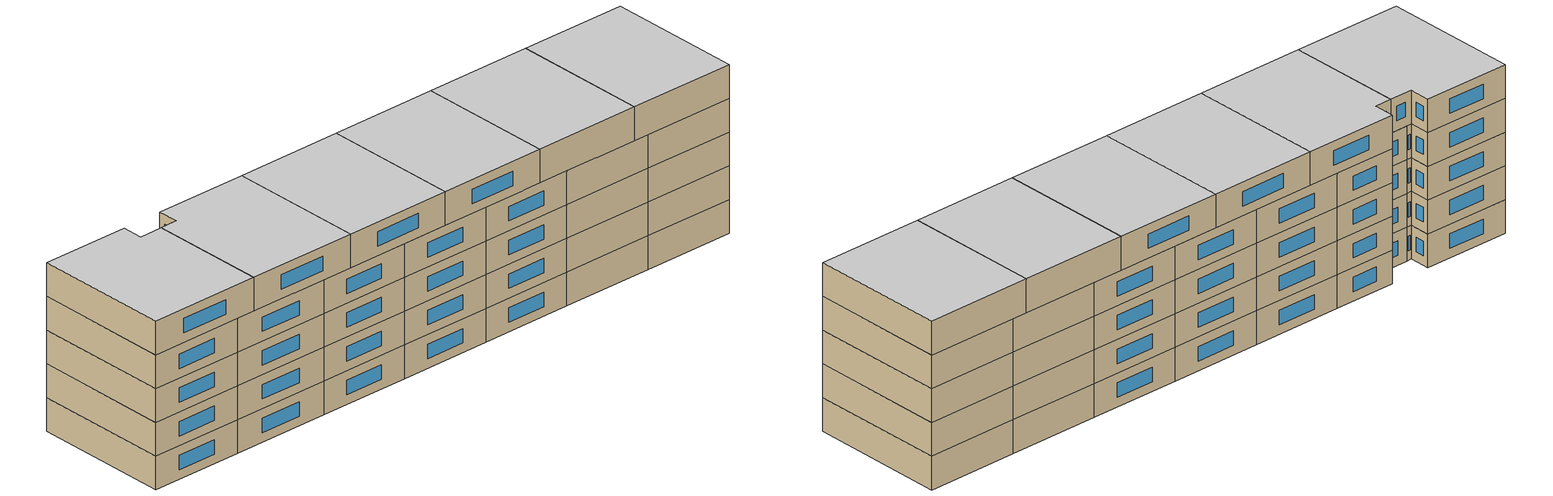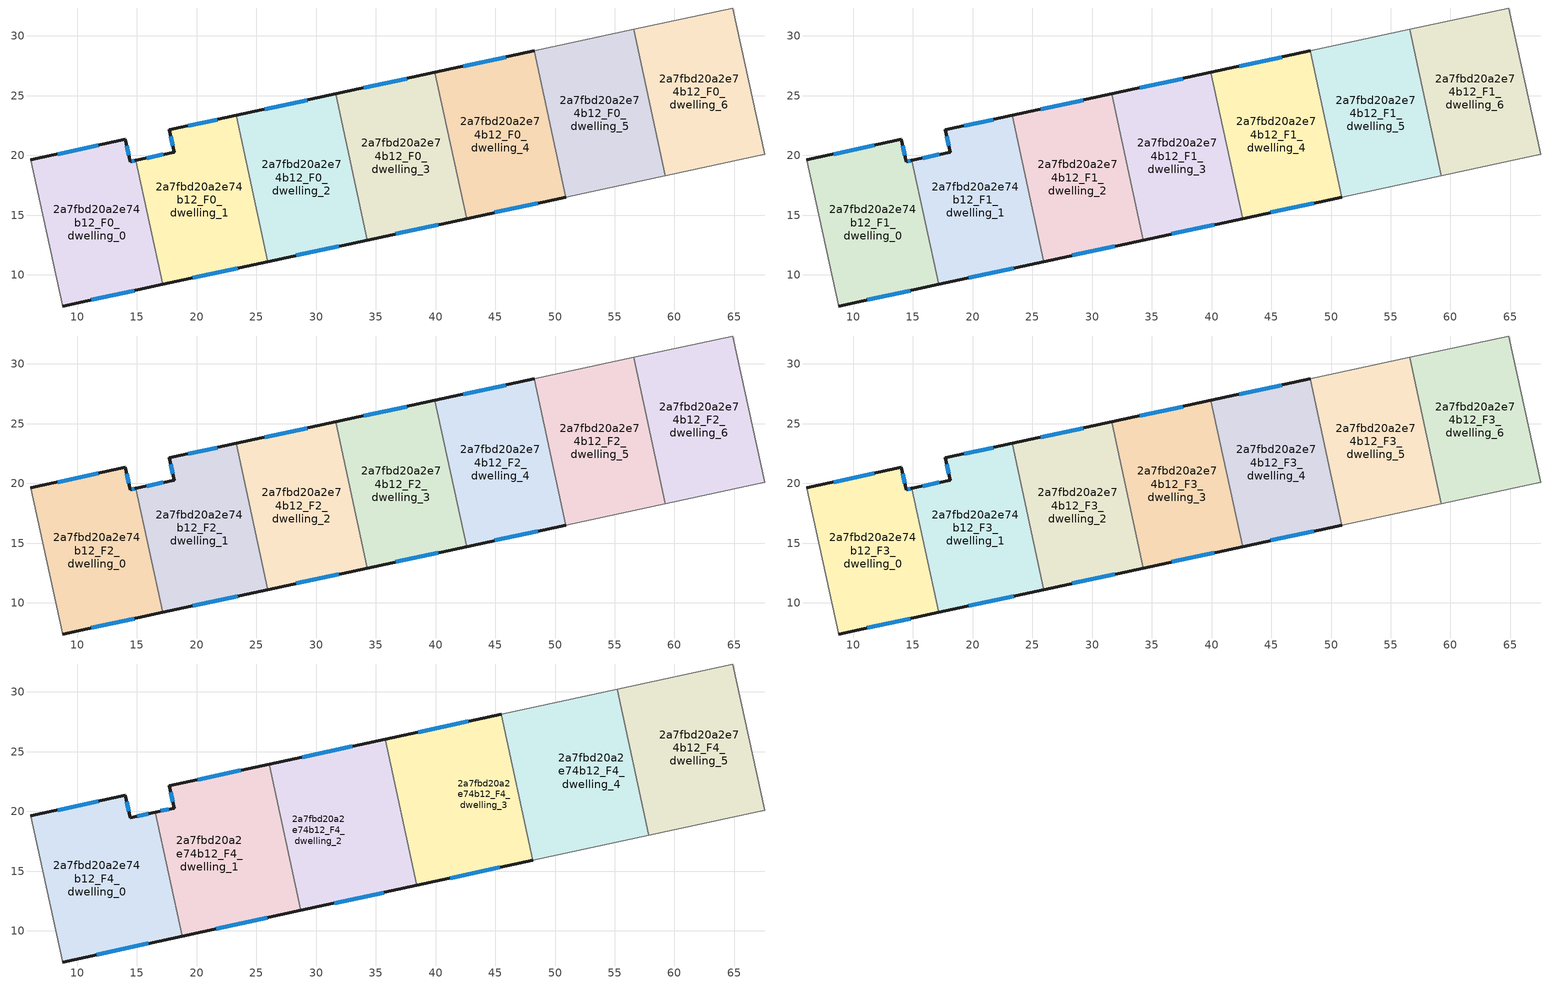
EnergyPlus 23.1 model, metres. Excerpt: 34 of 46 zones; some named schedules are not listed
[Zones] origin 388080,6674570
2a7fbd20a2e74b12_F0_dwelling_0
 floor ground (EU_floor_Construction): 14.92,19.59 17.16,9.21 8.78,7.4 6.13,19.63 14.04,21.34 14.44,19.48 z0
 wall outside (EU_wall_Construction): 14.92,19.59 14.44,19.48 14.04,21.34 6.13,19.63 / 8.78,7.4 17.16,9.21 z0:3
 wall to 2a7fbd20a2e74b12_F0_dwelling_1 (EU_wall_Construction): 17.16,9.21 14.92,19.59 z0:3
 wall adiabatic (EU_wall_Construction): 6.13,19.63 8.78,7.4 z0:3
 window (EU_Window_Construction): 14.33,20.01 14.15,20.81 / 14.78,19.56 14.58,19.51 / 11.17,7.92 14.77,8.69 / 11.78,20.85 8.39,20.12 z0.86:2.14
2a7fbd20a2e74b12_F0_dwelling_1
 floor ground (EU_floor_Construction): 23.32,23.35 25.96,11.12 17.16,9.21 14.92,19.59 18.12,20.28 17.71,22.14 z0
 wall outside (EU_wall_Construction): 17.16,9.21 25.96,11.12 / 23.32,23.35 17.71,22.14 18.12,20.28 14.92,19.59 z0:3
 wall to 2a7fbd20a2e74b12_F0_dwelling_2 (EU_wall_Construction): 25.96,11.12 23.32,23.35 z0:3
 window (EU_Window_Construction): 19.68,9.76 23.45,10.57 / 17.2,20.08 15.83,19.78 / 17.83,21.61 18,20.81 / 21.72,23 19.31,22.48 z0.86:2.14
2a7fbd20a2e74b12_F0_dwelling_2
 floor ground (EU_floor_Construction): 31.63,25.15 34.28,12.91 25.96,11.12 23.32,23.35 z0
 wall outside (EU_wall_Construction): 31.63,25.15 23.32,23.35 / 25.96,11.12 34.28,12.91 z0:3
 wall to 2a7fbd20a2e74b12_F0_dwelling_3 (EU_wall_Construction): 34.28,12.91 31.63,25.15 z0:3
 window (EU_Window_Construction): 29.26,24.63 25.69,23.86 / 28.34,11.63 31.9,12.4 z0.86:2.14
2a7fbd20a2e74b12_F0_dwelling_3
 floor ground (EU_floor_Construction): 39.95,26.95 42.59,14.71 34.28,12.91 31.63,25.15 z0
 wall outside (EU_wall_Construction): 39.95,26.95 31.63,25.15 / 34.28,12.91 42.59,14.71 z0:3
 wall to 2a7fbd20a2e74b12_F0_dwelling_4 (EU_wall_Construction): 42.59,14.71 39.95,26.95 z0:3
 window (EU_Window_Construction): 37.57,26.43 34.01,25.66 / 36.65,13.43 40.22,14.2 z0.86:2.14
2a7fbd20a2e74b12_F0_dwelling_4
 floor ground (EU_floor_Construction): 48.26,28.75 50.91,16.51 42.59,14.71 39.95,26.95 z0
 wall outside (EU_wall_Construction): 48.26,28.75 39.95,26.95 / 42.59,14.71 50.91,16.51 z0:3
 wall to 2a7fbd20a2e74b12_F0_dwelling_5 (EU_wall_Construction): 50.91,16.51 48.26,28.75 z0:3
 window (EU_Window_Construction): 45.89,28.23 42.32,27.46 / 44.97,15.23 48.53,16 z0.86:2.14
2a7fbd20a2e74b12_F0_dwelling_5
 floor ground (EU_floor_Construction): 56.58,30.54 59.22,18.31 50.91,16.51 48.26,28.75 z0
 wall adiabatic (EU_wall_Construction): 56.58,30.54 48.26,28.75 / 50.91,16.51 59.22,18.31 z0:3
 wall to 2a7fbd20a2e74b12_F0_dwelling_6 (EU_wall_Construction): 59.22,18.31 56.58,30.54 z0:3
2a7fbd20a2e74b12_F0_dwelling_6
 floor ground (EU_floor_Construction): 64.9,32.34 67.54,20.11 59.22,18.31 56.58,30.54 z0
 wall adiabatic (EU_wall_Construction): 59.22,18.31 67.54,20.11 64.9,32.34 56.58,30.54 z0:3
2a7fbd20a2e74b12_F1_dwelling_0
 floor to 2a7fbd20a2e74b12_F0_dwelling_0 (EU_floor_Construction): 14.92,19.59 17.16,9.21 8.78,7.4 6.13,19.63 14.04,21.34 14.44,19.48 z3
 wall outside (EU_wall_Construction): 14.92,19.59 14.44,19.48 14.04,21.34 6.13,19.63 / 8.78,7.4 17.16,9.21 z3:6
 wall to 2a7fbd20a2e74b12_F1_dwelling_1 (EU_wall_Construction): 17.16,9.21 14.92,19.59 z3:6
 wall adiabatic (EU_wall_Construction): 6.13,19.63 8.78,7.4 z3:6
 window (EU_Window_Construction): 14.33,20.01 14.15,20.81 / 14.78,19.56 14.58,19.51 / 11.17,7.92 14.77,8.69 / 11.78,20.85 8.39,20.12 z3.86:5.14
2a7fbd20a2e74b12_F1_dwelling_1
 floor to 2a7fbd20a2e74b12_F0_dwelling_1 (EU_floor_Construction): 23.32,23.35 25.96,11.12 17.16,9.21 14.92,19.59 18.12,20.28 17.71,22.14 z3
 wall outside (EU_wall_Construction): 17.16,9.21 25.96,11.12 / 23.32,23.35 17.71,22.14 18.12,20.28 14.92,19.59 z3:6
 wall to 2a7fbd20a2e74b12_F1_dwelling_2 (EU_wall_Construction): 25.96,11.12 23.32,23.35 z3:6
 window (EU_Window_Construction): 19.68,9.76 23.45,10.57 / 17.2,20.08 15.83,19.78 / 17.83,21.61 18,20.81 / 21.72,23 19.31,22.48 z3.86:5.14
2a7fbd20a2e74b12_F1_dwelling_2
 floor to 2a7fbd20a2e74b12_F0_dwelling_2 (EU_floor_Construction): 31.63,25.15 34.28,12.91 25.96,11.12 23.32,23.35 z3
 wall outside (EU_wall_Construction): 31.63,25.15 23.32,23.35 / 25.96,11.12 34.28,12.91 z3:6
 wall to 2a7fbd20a2e74b12_F1_dwelling_3 (EU_wall_Construction): 34.28,12.91 31.63,25.15 z3:6
 window (EU_Window_Construction): 29.26,24.63 25.69,23.86 / 28.34,11.63 31.9,12.4 z3.86:5.14
2a7fbd20a2e74b12_F1_dwelling_3
 floor to 2a7fbd20a2e74b12_F0_dwelling_3 (EU_floor_Construction): 39.95,26.95 42.59,14.71 34.28,12.91 31.63,25.15 z3
 wall outside (EU_wall_Construction): 39.95,26.95 31.63,25.15 / 34.28,12.91 42.59,14.71 z3:6
 wall to 2a7fbd20a2e74b12_F1_dwelling_4 (EU_wall_Construction): 42.59,14.71 39.95,26.95 z3:6
 window (EU_Window_Construction): 37.57,26.43 34.01,25.66 / 36.65,13.43 40.22,14.2 z3.86:5.14
2a7fbd20a2e74b12_F1_dwelling_4
 floor to 2a7fbd20a2e74b12_F0_dwelling_4 (EU_floor_Construction): 48.26,28.75 50.91,16.51 42.59,14.71 39.95,26.95 z3
 wall outside (EU_wall_Construction): 48.26,28.75 39.95,26.95 / 42.59,14.71 50.91,16.51 z3:6
 wall to 2a7fbd20a2e74b12_F1_dwelling_5 (EU_wall_Construction): 50.91,16.51 48.26,28.75 z3:6
 window (EU_Window_Construction): 45.89,28.23 42.32,27.46 / 44.97,15.23 48.53,16 z3.86:5.14
2a7fbd20a2e74b12_F1_dwelling_5
 floor to 2a7fbd20a2e74b12_F0_dwelling_5 (EU_floor_Construction): 56.58,30.54 59.22,18.31 50.91,16.51 48.26,28.75 z3
 wall adiabatic (EU_wall_Construction): 56.58,30.54 48.26,28.75 / 50.91,16.51 59.22,18.31 z3:6
 wall to 2a7fbd20a2e74b12_F1_dwelling_6 (EU_wall_Construction): 59.22,18.31 56.58,30.54 z3:6
2a7fbd20a2e74b12_F1_dwelling_6
 floor to 2a7fbd20a2e74b12_F0_dwelling_6 (EU_floor_Construction): 64.9,32.34 67.54,20.11 59.22,18.31 56.58,30.54 z3
 wall adiabatic (EU_wall_Construction): 59.22,18.31 67.54,20.11 64.9,32.34 56.58,30.54 z3:6
2a7fbd20a2e74b12_F2_dwelling_0
 floor to 2a7fbd20a2e74b12_F1_dwelling_0 (EU_floor_Construction): 14.92,19.59 17.16,9.21 8.78,7.4 6.13,19.63 14.04,21.34 14.44,19.48 z6
 wall outside (EU_wall_Construction): 14.92,19.59 14.44,19.48 14.04,21.34 6.13,19.63 / 8.78,7.4 17.16,9.21 z6:9
 wall to 2a7fbd20a2e74b12_F2_dwelling_1 (EU_wall_Construction): 17.16,9.21 14.92,19.59 z6:9
 wall adiabatic (EU_wall_Construction): 6.13,19.63 8.78,7.4 z6:9
 window (EU_Window_Construction): 14.33,20.01 14.15,20.81 / 14.78,19.56 14.58,19.51 / 11.17,7.92 14.77,8.69 / 11.78,20.85 8.39,20.12 z6.86:8.14
2a7fbd20a2e74b12_F2_dwelling_1
 floor to 2a7fbd20a2e74b12_F1_dwelling_1 (EU_floor_Construction): 23.32,23.35 25.96,11.12 17.16,9.21 14.92,19.59 18.12,20.28 17.71,22.14 z6
 wall outside (EU_wall_Construction): 17.16,9.21 25.96,11.12 / 23.32,23.35 17.71,22.14 18.12,20.28 14.92,19.59 z6:9
 wall to 2a7fbd20a2e74b12_F2_dwelling_2 (EU_wall_Construction): 25.96,11.12 23.32,23.35 z6:9
 window (EU_Window_Construction): 19.68,9.76 23.45,10.57 / 17.2,20.08 15.83,19.78 / 17.83,21.61 18,20.81 / 21.72,23 19.31,22.48 z6.86:8.14
2a7fbd20a2e74b12_F2_dwelling_2
 floor to 2a7fbd20a2e74b12_F1_dwelling_2 (EU_floor_Construction): 31.63,25.15 34.28,12.91 25.96,11.12 23.32,23.35 z6
 wall outside (EU_wall_Construction): 31.63,25.15 23.32,23.35 / 25.96,11.12 34.28,12.91 z6:9
 wall to 2a7fbd20a2e74b12_F2_dwelling_3 (EU_wall_Construction): 34.28,12.91 31.63,25.15 z6:9
 window (EU_Window_Construction): 29.26,24.63 25.69,23.86 / 28.34,11.63 31.9,12.4 z6.86:8.14
2a7fbd20a2e74b12_F2_dwelling_3
 floor to 2a7fbd20a2e74b12_F1_dwelling_3 (EU_floor_Construction): 39.95,26.95 42.59,14.71 34.28,12.91 31.63,25.15 z6
 wall outside (EU_wall_Construction): 39.95,26.95 31.63,25.15 / 34.28,12.91 42.59,14.71 z6:9
 wall to 2a7fbd20a2e74b12_F2_dwelling_4 (EU_wall_Construction): 42.59,14.71 39.95,26.95 z6:9
 window (EU_Window_Construction): 37.57,26.43 34.01,25.66 / 36.65,13.43 40.22,14.2 z6.86:8.14
2a7fbd20a2e74b12_F2_dwelling_4
 floor to 2a7fbd20a2e74b12_F1_dwelling_4 (EU_floor_Construction): 48.26,28.75 50.91,16.51 42.59,14.71 39.95,26.95 z6
 wall outside (EU_wall_Construction): 48.26,28.75 39.95,26.95 / 42.59,14.71 50.91,16.51 z6:9
 wall to 2a7fbd20a2e74b12_F2_dwelling_5 (EU_wall_Construction): 50.91,16.51 48.26,28.75 z6:9
 window (EU_Window_Construction): 45.89,28.23 42.32,27.46 / 44.97,15.23 48.53,16 z6.86:8.14
2a7fbd20a2e74b12_F2_dwelling_5
 floor to 2a7fbd20a2e74b12_F1_dwelling_5 (EU_floor_Construction): 56.58,30.54 59.22,18.31 50.91,16.51 48.26,28.75 z6
 wall adiabatic (EU_wall_Construction): 56.58,30.54 48.26,28.75 / 50.91,16.51 59.22,18.31 z6:9
 wall to 2a7fbd20a2e74b12_F2_dwelling_6 (EU_wall_Construction): 59.22,18.31 56.58,30.54 z6:9
2a7fbd20a2e74b12_F2_dwelling_6
 floor to 2a7fbd20a2e74b12_F1_dwelling_6 (EU_floor_Construction): 64.9,32.34 67.54,20.11 59.22,18.31 56.58,30.54 z6
 wall adiabatic (EU_wall_Construction): 59.22,18.31 67.54,20.11 64.9,32.34 56.58,30.54 z6:9
2a7fbd20a2e74b12_F3_dwelling_0
 floor to 2a7fbd20a2e74b12_F2_dwelling_0 (EU_floor_Construction): 14.92,19.59 17.16,9.21 8.78,7.4 6.13,19.63 14.04,21.34 14.44,19.48 z9
 wall outside (EU_wall_Construction): 14.92,19.59 14.44,19.48 14.04,21.34 6.13,19.63 / 8.78,7.4 17.16,9.21 z9:12
 wall to 2a7fbd20a2e74b12_F3_dwelling_1 (EU_wall_Construction): 17.16,9.21 14.92,19.59 z9:12
 wall adiabatic (EU_wall_Construction): 6.13,19.63 8.78,7.4 z9:12
 window (EU_Window_Construction): 14.33,20.01 14.15,20.81 / 14.78,19.56 14.58,19.51 / 11.17,7.92 14.77,8.69 / 11.78,20.85 8.39,20.12 z9.86:11.14
2a7fbd20a2e74b12_F3_dwelling_1
 floor to 2a7fbd20a2e74b12_F2_dwelling_1 (EU_floor_Construction): 23.32,23.35 25.96,11.12 17.16,9.21 14.92,19.59 18.12,20.28 17.71,22.14 z9
 wall outside (EU_wall_Construction): 17.16,9.21 25.96,11.12 / 23.32,23.35 17.71,22.14 18.12,20.28 14.92,19.59 z9:12
 wall to 2a7fbd20a2e74b12_F3_dwelling_2 (EU_wall_Construction): 25.96,11.12 23.32,23.35 z9:12
 window (EU_Window_Construction): 19.68,9.76 23.45,10.57 / 17.2,20.08 15.83,19.78 / 17.83,21.61 18,20.81 / 21.72,23 19.31,22.48 z9.86:11.14
2a7fbd20a2e74b12_F3_dwelling_2
 floor to 2a7fbd20a2e74b12_F2_dwelling_2 (EU_floor_Construction): 31.63,25.15 34.28,12.91 25.96,11.12 23.32,23.35 z9
 wall outside (EU_wall_Construction): 31.63,25.15 23.32,23.35 / 25.96,11.12 34.28,12.91 z9:12
 wall to 2a7fbd20a2e74b12_F3_dwelling_3 (EU_wall_Construction): 34.28,12.91 31.63,25.15 z9:12
 window (EU_Window_Construction): 29.26,24.63 25.69,23.86 / 28.34,11.63 31.9,12.4 z9.86:11.14
 ceiling adiabatic (EU_roof_Construction): 34.28,12.91 31.63,25.15 26.09,23.95 28.74,11.72 z12
2a7fbd20a2e74b12_F3_dwelling_3
 floor to 2a7fbd20a2e74b12_F2_dwelling_3 (EU_floor_Construction): 39.95,26.95 42.59,14.71 34.28,12.91 31.63,25.15 z9
 wall outside (EU_wall_Construction): 39.95,26.95 31.63,25.15 / 34.28,12.91 42.59,14.71 z9:12
 wall to 2a7fbd20a2e74b12_F3_dwelling_4 (EU_wall_Construction): 42.59,14.71 39.95,26.95 z9:12
 window (EU_Window_Construction): 37.57,26.43 34.01,25.66 / 36.65,13.43 40.22,14.2 z9.86:11.14
2a7fbd20a2e74b12_F3_dwelling_4
 floor to 2a7fbd20a2e74b12_F2_dwelling_4 (EU_floor_Construction): 48.26,28.75 50.91,16.51 42.59,14.71 39.95,26.95 z9
 wall outside (EU_wall_Construction): 48.26,28.75 39.95,26.95 / 42.59,14.71 50.91,16.51 z9:12
 wall to 2a7fbd20a2e74b12_F3_dwelling_5 (EU_wall_Construction): 50.91,16.51 48.26,28.75 z9:12
 window (EU_Window_Construction): 45.89,28.23 42.32,27.46 / 44.97,15.23 48.53,16 z9.86:11.14
2a7fbd20a2e74b12_F3_dwelling_5
 floor to 2a7fbd20a2e74b12_F2_dwelling_5 (EU_floor_Construction): 56.58,30.54 59.22,18.31 50.91,16.51 48.26,28.75 z9
 wall adiabatic (EU_wall_Construction): 56.58,30.54 48.26,28.75 / 50.91,16.51 59.22,18.31 z9:12
 wall to 2a7fbd20a2e74b12_F3_dwelling_6 (EU_wall_Construction): 59.22,18.31 56.58,30.54 z9:12
2a7fbd20a2e74b12_F3_dwelling_6
 floor to 2a7fbd20a2e74b12_F2_dwelling_6 (EU_floor_Construction): 64.9,32.34 67.54,20.11 59.22,18.31 56.58,30.54 z9
 wall adiabatic (EU_wall_Construction): 59.22,18.31 67.54,20.11 64.9,32.34 56.58,30.54 z9:12
2a7fbd20a2e74b12_F4_dwelling_0
 floor to 2a7fbd20a2e74b12_F3_dwelling_0 (EU_floor_Construction): 14.92,19.59 17.16,9.21 8.78,7.4 6.13,19.63 14.04,21.34 14.44,19.48 z12
 floor to 2a7fbd20a2e74b12_F3_dwelling_1 (EU_floor_Construction): 16.55,19.94 18.8,9.57 17.16,9.21 14.92,19.59 z12
 wall outside (EU_wall_Construction): 16.55,19.94 14.44,19.48 14.04,21.34 6.13,19.63 / 8.78,7.4 18.8,9.57 z12:15
 wall to 2a7fbd20a2e74b12_F4_dwelling_1 (EU_wall_Construction): 18.8,9.57 16.55,19.94 z12:15
 wall adiabatic (EU_wall_Construction): 6.13,19.63 8.78,7.4 z12:15
 window (EU_Window_Construction): 14.33,20.01 14.15,20.81 / 15.95,19.81 15.04,19.61 / 11.64,8.02 15.93,8.95 / 11.78,20.85 8.39,20.12 z12.86:14.14
 ceiling to 2a7fbd20a2e74b12_F5_dwelling_0 (EU_floor_Construction): 18.8,9.57 16.55,19.94 14.44,19.48 14.04,21.34 6.13,19.63 8.78,7.4 z15
2a7fbd20a2e74b12_F4_dwelling_1
 floor to 2a7fbd20a2e74b12_F3_dwelling_1 (EU_floor_Construction): 23.32,23.35 25.96,11.12 18.8,9.57 16.55,19.94 18.12,20.28 17.71,22.14 z12
 floor to 2a7fbd20a2e74b12_F3_dwelling_2 (EU_floor_Construction): 26.09,23.95 28.74,11.72 25.96,11.12 23.32,23.35 z12
 wall outside (EU_wall_Construction): 18.8,9.57 28.74,11.71 / 26.09,23.95 17.71,22.14 18.12,20.28 16.55,19.94 z12:15
 wall to 2a7fbd20a2e74b12_F4_dwelling_2 (EU_wall_Construction): 28.74,11.71 26.09,23.95 z12:15
 window (EU_Window_Construction): 21.64,10.18 25.9,11.1 / 17.67,20.18 17,20.04 / 17.83,21.61 18,20.81 / 23.7,23.43 20.11,22.65 z12.86:14.14
 ceiling to 2a7fbd20a2e74b12_F5_dwelling_1 (EU_floor_Construction): 28.74,11.71 26.09,23.95 17.71,22.14 18.12,20.28 16.55,19.94 18.8,9.57 z15
2a7fbd20a2e74b12_F4_dwelling_2
 floor to 2a7fbd20a2e74b12_F3_dwelling_2 (EU_floor_Construction): 31.63,25.15 34.28,12.91 28.74,11.72 26.09,23.95 z12
 floor to 2a7fbd20a2e74b12_F3_dwelling_3 (EU_floor_Construction): 35.79,26.05 38.44,13.81 34.28,12.91 31.63,25.15 z12
 wall outside (EU_wall_Construction): 35.79,26.05 26.09,23.95 / 28.74,11.71 38.44,13.81 z12:15
 wall to 2a7fbd20a2e74b12_F4_dwelling_3 (EU_wall_Construction): 38.44,13.81 35.79,26.05 z12:15
 window (EU_Window_Construction): 33.02,25.45 28.86,24.55 / 31.51,12.31 35.67,13.21 z12.86:14.14
 ceiling to 2a7fbd20a2e74b12_F5_dwelling_2 (EU_floor_Construction): 38.44,13.81 35.79,26.05 26.09,23.95 28.74,11.71 z15
2a7fbd20a2e74b12_F4_dwelling_3
 floor to 2a7fbd20a2e74b12_F3_dwelling_3 (EU_floor_Construction): 39.95,26.95 42.59,14.71 38.44,13.81 35.79,26.05 z12
 floor to 2a7fbd20a2e74b12_F3_dwelling_4 (EU_floor_Construction): 45.49,28.15 48.14,15.91 42.59,14.71 39.95,26.95 z12
 wall outside (EU_wall_Construction): 45.49,28.15 35.79,26.05 / 38.44,13.81 48.14,15.91 z12:15
 wall to 2a7fbd20a2e74b12_F4_dwelling_4 (EU_wall_Construction): 48.14,15.91 45.49,28.15 z12:15
 window (EU_Window_Construction): 42.72,27.55 38.56,26.65 / 41.21,14.41 45.37,15.31 z12.86:14.14
 ceiling to 2a7fbd20a2e74b12_F5_dwelling_3 (EU_floor_Construction): 48.14,15.91 45.49,28.15 35.79,26.05 38.44,13.81 z15
2a7fbd20a2e74b12_F4_dwelling_4
 floor to 2a7fbd20a2e74b12_F3_dwelling_5 (EU_floor_Construction): 55.19,30.24 57.84,18.01 50.91,16.51 48.26,28.75 z12
 floor to 2a7fbd20a2e74b12_F3_dwelling_4 (EU_floor_Construction): 48.26,28.75 50.91,16.51 48.14,15.91 45.49,28.15 z12
 wall adiabatic (EU_wall_Construction): 55.19,30.24 45.49,28.15 / 48.14,15.91 57.84,18.01 z12:15
 wall to 2a7fbd20a2e74b12_F4_dwelling_5 (EU_wall_Construction): 57.84,18.01 55.19,30.24 z12:15
 ceiling to 2a7fbd20a2e74b12_F5_dwelling_4 (EU_floor_Construction): 57.84,18.01 55.19,30.24 45.49,28.15 48.14,15.91 z15
2a7fbd20a2e74b12_F4_dwelling_5
 floor to 2a7fbd20a2e74b12_F3_dwelling_5 (EU_floor_Construction): 56.58,30.54 59.22,18.31 57.84,18.01 55.19,30.24 z12
 floor to 2a7fbd20a2e74b12_F3_dwelling_6 (EU_floor_Construction): 64.9,32.34 67.54,20.11 59.22,18.31 56.58,30.54 z12
 wall adiabatic (EU_wall_Construction): 57.84,18.01 67.54,20.11 64.9,32.34 55.19,30.24 z12:15
 ceiling to 2a7fbd20a2e74b12_F5_dwelling_5 (EU_floor_Construction): 67.54,20.11 64.9,32.34 55.19,30.24 57.84,18.01 z15
[Building]
EU S2 Campaign: North Axis=0; Terrain=City; Solar Distribution=FullExterior
[Site:Location]
Helsinki-Vantaa.AP: Latitude=60.317; Longitude=24.963; Time Zone=2; Elevation=54.6
[SizingPeriod:WeatherFileDays]
AnnualSizingPeriod: Begin Month=1; Begin Day of Month=1; End Month=12; End Day of Month=31; Day of Week for Start Day=Monday; Use Weather File Daylight Saving Period=No; Use Weather File Rain and Snow Indicators=No
[MATERIAL]
EU_InternalMass_Material: Roughness=MediumRough; Thickness=0.1; Conductivity=1; Density=1800; Specific Heat=900; Thermal Absorptance=0.9; Solar Absorptance=0.7; Visible Absorptance=0.7
[MATERIAL:NOMASS] Roughness=MediumRough; Thermal Absorptance=0.9; Solar Absorptance=0.7; Visible Absorptance=0.7
Name | Thermal Resistance
EU_wall_NoMass | 5.91765
EU_roof_NoMass | 11.1778
EU_floor_NoMass | 6.2875
[WINDOWMATERIAL:SIMPLEGLAZINGSYSTEM]
EU_Window_SimpleGlazing: UFactor=0.994035; Solar Heat Gain Coefficient=0.7; Visible Transmittance=0.7
[CONSTRUCTION]
EU_wall_Construction: EU_wall_NoMass
EU_roof_Construction: EU_roof_NoMass
EU_floor_Construction: EU_floor_NoMass
EU_Window_Construction: EU_Window_SimpleGlazing
EU_InternalMass_Construction: EU_InternalMass_Material
[ZONE] Type=1; Multiplier=1; Ceiling Height=autocalculate; Floor Area=autocalculate; Part of Total Floor Area=Yes
Name | Volume
2a7fbd20a2e74b12_F0_dwelling_0; 2a7fbd20a2e74b12_F1_dwelling_0; 2a7fbd20a2e74b12_F2_dwelling_0; 2a7fbd20a2e74b12_F3_dwelling_0 | 319.46
2a7fbd20a2e74b12_F4_dwelling_0 | 372.694
2a7fbd20a2e74b12_F0_dwelling_1; 2a7fbd20a2e74b12_F1_dwelling_1; 2a7fbd20a2e74b12_F2_dwelling_1; 2a7fbd20a2e74b12_F3_dwelling_1 | 319.476
2a7fbd20a2e74b12_F4_dwelling_1 | 372.716
2a7fbd20a2e74b12_F0_dwelling_2; 2a7fbd20a2e74b12_F1_dwelling_2; 2a7fbd20a2e74b12_F2_dwelling_2; 2a7fbd20a2e74b12_F3_dwelling_2; 2a7fbd20a2e74b12_F0_dwelling_4; 2a7fbd20a2e74b12_F1_dwelling_4; 2a7fbd20a2e74b12_F2_dwelling_4; 2a7fbd20a2e74b12_F3_dwelling_4 | 319.449
2a7fbd20a2e74b12_F4_dwelling_2 | 372.7
2a7fbd20a2e74b12_F0_dwelling_3; 2a7fbd20a2e74b12_F1_dwelling_3; 2a7fbd20a2e74b12_F2_dwelling_3; 2a7fbd20a2e74b12_F3_dwelling_3 | 319.495
2a7fbd20a2e74b12_F4_dwelling_3 | 372.746
2a7fbd20a2e74b12_F4_dwelling_4 | 372.701
2a7fbd20a2e74b12_F0_dwelling_5; 2a7fbd20a2e74b12_F1_dwelling_5; 2a7fbd20a2e74b12_F2_dwelling_5; 2a7fbd20a2e74b12_F3_dwelling_5 | 319.441
2a7fbd20a2e74b12_F4_dwelling_5 | 372.699
2a7fbd20a2e74b12_F0_dwelling_6; 2a7fbd20a2e74b12_F1_dwelling_6; 2a7fbd20a2e74b12_F2_dwelling_6; 2a7fbd20a2e74b12_F3_dwelling_6 | 319.478
[INTERNALMASS] Construction=EU_InternalMass_Construction
Name | Zone or ZoneList | Surface Area
2a7fbd20a2e74b12_F0_dwelling_0_EU_InternalMass | 2a7fbd20a2e74b12_F0_dwelling_0 | 106.487
2a7fbd20a2e74b12_F0_dwelling_1_EU_InternalMass | 2a7fbd20a2e74b12_F0_dwelling_1 | 106.492
2a7fbd20a2e74b12_F0_dwelling_2_EU_InternalMass | 2a7fbd20a2e74b12_F0_dwelling_2 | 106.483
2a7fbd20a2e74b12_F0_dwelling_3_EU_InternalMass | 2a7fbd20a2e74b12_F0_dwelling_3 | 106.498
2a7fbd20a2e74b12_F0_dwelling_4_EU_InternalMass | 2a7fbd20a2e74b12_F0_dwelling_4 | 106.483
2a7fbd20a2e74b12_F0_dwelling_5_EU_InternalMass | 2a7fbd20a2e74b12_F0_dwelling_5 | 106.48
2a7fbd20a2e74b12_F0_dwelling_6_EU_InternalMass | 2a7fbd20a2e74b12_F0_dwelling_6 | 106.493
2a7fbd20a2e74b12_F1_dwelling_0_EU_InternalMass | 2a7fbd20a2e74b12_F1_dwelling_0 | 106.487
2a7fbd20a2e74b12_F1_dwelling_1_EU_InternalMass | 2a7fbd20a2e74b12_F1_dwelling_1 | 106.492
2a7fbd20a2e74b12_F1_dwelling_2_EU_InternalMass | 2a7fbd20a2e74b12_F1_dwelling_2 | 106.483
2a7fbd20a2e74b12_F1_dwelling_3_EU_InternalMass | 2a7fbd20a2e74b12_F1_dwelling_3 | 106.498
2a7fbd20a2e74b12_F1_dwelling_4_EU_InternalMass | 2a7fbd20a2e74b12_F1_dwelling_4 | 106.483
2a7fbd20a2e74b12_F1_dwelling_5_EU_InternalMass | 2a7fbd20a2e74b12_F1_dwelling_5 | 106.48
2a7fbd20a2e74b12_F1_dwelling_6_EU_InternalMass | 2a7fbd20a2e74b12_F1_dwelling_6 | 106.493
2a7fbd20a2e74b12_F2_dwelling_0_EU_InternalMass | 2a7fbd20a2e74b12_F2_dwelling_0 | 106.487
2a7fbd20a2e74b12_F2_dwelling_1_EU_InternalMass | 2a7fbd20a2e74b12_F2_dwelling_1 | 106.492
2a7fbd20a2e74b12_F2_dwelling_2_EU_InternalMass | 2a7fbd20a2e74b12_F2_dwelling_2 | 106.483
2a7fbd20a2e74b12_F2_dwelling_3_EU_InternalMass | 2a7fbd20a2e74b12_F2_dwelling_3 | 106.498
2a7fbd20a2e74b12_F2_dwelling_4_EU_InternalMass | 2a7fbd20a2e74b12_F2_dwelling_4 | 106.483
2a7fbd20a2e74b12_F2_dwelling_5_EU_InternalMass | 2a7fbd20a2e74b12_F2_dwelling_5 | 106.48
2a7fbd20a2e74b12_F2_dwelling_6_EU_InternalMass | 2a7fbd20a2e74b12_F2_dwelling_6 | 106.493
2a7fbd20a2e74b12_F3_dwelling_0_EU_InternalMass | 2a7fbd20a2e74b12_F3_dwelling_0 | 106.487
2a7fbd20a2e74b12_F3_dwelling_1_EU_InternalMass | 2a7fbd20a2e74b12_F3_dwelling_1 | 106.492
2a7fbd20a2e74b12_F3_dwelling_2_EU_InternalMass | 2a7fbd20a2e74b12_F3_dwelling_2 | 106.483
2a7fbd20a2e74b12_F3_dwelling_3_EU_InternalMass | 2a7fbd20a2e74b12_F3_dwelling_3 | 106.498
2a7fbd20a2e74b12_F3_dwelling_4_EU_InternalMass | 2a7fbd20a2e74b12_F3_dwelling_4 | 106.483
2a7fbd20a2e74b12_F3_dwelling_5_EU_InternalMass | 2a7fbd20a2e74b12_F3_dwelling_5 | 106.48
2a7fbd20a2e74b12_F3_dwelling_6_EU_InternalMass | 2a7fbd20a2e74b12_F3_dwelling_6 | 106.493
2a7fbd20a2e74b12_F4_dwelling_0_EU_InternalMass | 2a7fbd20a2e74b12_F4_dwelling_0 | 124.231
2a7fbd20a2e74b12_F4_dwelling_1_EU_InternalMass | 2a7fbd20a2e74b12_F4_dwelling_1 | 124.239
2a7fbd20a2e74b12_F4_dwelling_2_EU_InternalMass | 2a7fbd20a2e74b12_F4_dwelling_2 | 124.233
2a7fbd20a2e74b12_F4_dwelling_3_EU_InternalMass | 2a7fbd20a2e74b12_F4_dwelling_3 | 124.248
2a7fbd20a2e74b12_F4_dwelling_4_EU_InternalMass | 2a7fbd20a2e74b12_F4_dwelling_4 | 124.233
2a7fbd20a2e74b12_F4_dwelling_5_EU_InternalMass | 2a7fbd20a2e74b12_F4_dwelling_5 | 124.233
[OTHEREQUIPMENT] Fuel Type=Electricity; Design Level Calculation Method=Watts/Area; Power per Zone Floor Area=1; Fraction Latent=0; Fraction Radiant=0; Fraction Lost=0; Carbon Dioxide Generation Rate=0; EndUse Subcategory=EU_Step8_InternalGains
Name | Zone or ZoneList or Space or SpaceList | Schedule
EU_Step8_InternalGain_2a7fbd20a2e74b12_F0_dwelling_0_f000 | 2a7fbd20a2e74b12_F0_dwelling_0 | EU_Step8_GainSchedule_2a7fbd20a2e74b12_F0_dwelling_0_f000
EU_Step8_InternalGain_2a7fbd20a2e74b12_F0_dwelling_1_f000 | 2a7fbd20a2e74b12_F0_dwelling_1 | EU_Step8_GainSchedule_2a7fbd20a2e74b12_F0_dwelling_1_f000
EU_Step8_InternalGain_2a7fbd20a2e74b12_F0_dwelling_2_f000 | 2a7fbd20a2e74b12_F0_dwelling_2 | EU_Step8_GainSchedule_2a7fbd20a2e74b12_F0_dwelling_2_f000
EU_Step8_InternalGain_2a7fbd20a2e74b12_F0_dwelling_3_f000 | 2a7fbd20a2e74b12_F0_dwelling_3 | EU_Step8_GainSchedule_2a7fbd20a2e74b12_F0_dwelling_3_f000
EU_Step8_InternalGain_2a7fbd20a2e74b12_F0_dwelling_4_f000 | 2a7fbd20a2e74b12_F0_dwelling_4 | EU_Step8_GainSchedule_2a7fbd20a2e74b12_F0_dwelling_4_f000
EU_Step8_InternalGain_2a7fbd20a2e74b12_F0_dwelling_5_f000 | 2a7fbd20a2e74b12_F0_dwelling_5 | EU_Step8_GainSchedule_2a7fbd20a2e74b12_F0_dwelling_5_f000
EU_Step8_InternalGain_2a7fbd20a2e74b12_F0_dwelling_6_f000 | 2a7fbd20a2e74b12_F0_dwelling_6 | EU_Step8_GainSchedule_2a7fbd20a2e74b12_F0_dwelling_6_f000
EU_Step8_InternalGain_2a7fbd20a2e74b12_F1_dwelling_0_f000 | 2a7fbd20a2e74b12_F1_dwelling_0 | EU_Step8_GainSchedule_2a7fbd20a2e74b12_F1_dwelling_0_f000
EU_Step8_InternalGain_2a7fbd20a2e74b12_F1_dwelling_1_f000 | 2a7fbd20a2e74b12_F1_dwelling_1 | EU_Step8_GainSchedule_2a7fbd20a2e74b12_F1_dwelling_1_f000
EU_Step8_InternalGain_2a7fbd20a2e74b12_F1_dwelling_2_f000 | 2a7fbd20a2e74b12_F1_dwelling_2 | EU_Step8_GainSchedule_2a7fbd20a2e74b12_F1_dwelling_2_f000
EU_Step8_InternalGain_2a7fbd20a2e74b12_F1_dwelling_3_f000 | 2a7fbd20a2e74b12_F1_dwelling_3 | EU_Step8_GainSchedule_2a7fbd20a2e74b12_F1_dwelling_3_f000
EU_Step8_InternalGain_2a7fbd20a2e74b12_F1_dwelling_4_f000 | 2a7fbd20a2e74b12_F1_dwelling_4 | EU_Step8_GainSchedule_2a7fbd20a2e74b12_F1_dwelling_4_f000
EU_Step8_InternalGain_2a7fbd20a2e74b12_F1_dwelling_5_f000 | 2a7fbd20a2e74b12_F1_dwelling_5 | EU_Step8_GainSchedule_2a7fbd20a2e74b12_F1_dwelling_5_f000
EU_Step8_InternalGain_2a7fbd20a2e74b12_F1_dwelling_6_f000 | 2a7fbd20a2e74b12_F1_dwelling_6 | EU_Step8_GainSchedule_2a7fbd20a2e74b12_F1_dwelling_6_f000
EU_Step8_InternalGain_2a7fbd20a2e74b12_F2_dwelling_0_f000 | 2a7fbd20a2e74b12_F2_dwelling_0 | EU_Step8_GainSchedule_2a7fbd20a2e74b12_F2_dwelling_0_f000
EU_Step8_InternalGain_2a7fbd20a2e74b12_F2_dwelling_1_f000 | 2a7fbd20a2e74b12_F2_dwelling_1 | EU_Step8_GainSchedule_2a7fbd20a2e74b12_F2_dwelling_1_f000
EU_Step8_InternalGain_2a7fbd20a2e74b12_F2_dwelling_2_f000 | 2a7fbd20a2e74b12_F2_dwelling_2 | EU_Step8_GainSchedule_2a7fbd20a2e74b12_F2_dwelling_2_f000
EU_Step8_InternalGain_2a7fbd20a2e74b12_F2_dwelling_3_f000 | 2a7fbd20a2e74b12_F2_dwelling_3 | EU_Step8_GainSchedule_2a7fbd20a2e74b12_F2_dwelling_3_f000
EU_Step8_InternalGain_2a7fbd20a2e74b12_F2_dwelling_4_f000 | 2a7fbd20a2e74b12_F2_dwelling_4 | EU_Step8_GainSchedule_2a7fbd20a2e74b12_F2_dwelling_4_f000
EU_Step8_InternalGain_2a7fbd20a2e74b12_F2_dwelling_5_f000 | 2a7fbd20a2e74b12_F2_dwelling_5 | EU_Step8_GainSchedule_2a7fbd20a2e74b12_F2_dwelling_5_f000
EU_Step8_InternalGain_2a7fbd20a2e74b12_F2_dwelling_6_f000 | 2a7fbd20a2e74b12_F2_dwelling_6 | EU_Step8_GainSchedule_2a7fbd20a2e74b12_F2_dwelling_6_f000
EU_Step8_InternalGain_2a7fbd20a2e74b12_F3_dwelling_0_f000 | 2a7fbd20a2e74b12_F3_dwelling_0 | EU_Step8_GainSchedule_2a7fbd20a2e74b12_F3_dwelling_0_f000
EU_Step8_InternalGain_2a7fbd20a2e74b12_F3_dwelling_1_f000 | 2a7fbd20a2e74b12_F3_dwelling_1 | EU_Step8_GainSchedule_2a7fbd20a2e74b12_F3_dwelling_1_f000
EU_Step8_InternalGain_2a7fbd20a2e74b12_F3_dwelling_2_f000 | 2a7fbd20a2e74b12_F3_dwelling_2 | EU_Step8_GainSchedule_2a7fbd20a2e74b12_F3_dwelling_2_f000
EU_Step8_InternalGain_2a7fbd20a2e74b12_F3_dwelling_3_f000 | 2a7fbd20a2e74b12_F3_dwelling_3 | EU_Step8_GainSchedule_2a7fbd20a2e74b12_F3_dwelling_3_f000
EU_Step8_InternalGain_2a7fbd20a2e74b12_F3_dwelling_4_f000 | 2a7fbd20a2e74b12_F3_dwelling_4 | EU_Step8_GainSchedule_2a7fbd20a2e74b12_F3_dwelling_4_f000
EU_Step8_InternalGain_2a7fbd20a2e74b12_F3_dwelling_5_f000 | 2a7fbd20a2e74b12_F3_dwelling_5 | EU_Step8_GainSchedule_2a7fbd20a2e74b12_F3_dwelling_5_f000
EU_Step8_InternalGain_2a7fbd20a2e74b12_F3_dwelling_6_f000 | 2a7fbd20a2e74b12_F3_dwelling_6 | EU_Step8_GainSchedule_2a7fbd20a2e74b12_F3_dwelling_6_f000
EU_Step8_InternalGain_2a7fbd20a2e74b12_F4_dwelling_0_f000 | 2a7fbd20a2e74b12_F4_dwelling_0 | EU_Step8_GainSchedule_2a7fbd20a2e74b12_F4_dwelling_0_f000
EU_Step8_InternalGain_2a7fbd20a2e74b12_F4_dwelling_1_f000 | 2a7fbd20a2e74b12_F4_dwelling_1 | EU_Step8_GainSchedule_2a7fbd20a2e74b12_F4_dwelling_1_f000
EU_Step8_InternalGain_2a7fbd20a2e74b12_F4_dwelling_2_f000 | 2a7fbd20a2e74b12_F4_dwelling_2 | EU_Step8_GainSchedule_2a7fbd20a2e74b12_F4_dwelling_2_f000
EU_Step8_InternalGain_2a7fbd20a2e74b12_F4_dwelling_3_f000 | 2a7fbd20a2e74b12_F4_dwelling_3 | EU_Step8_GainSchedule_2a7fbd20a2e74b12_F4_dwelling_3_f000
EU_Step8_InternalGain_2a7fbd20a2e74b12_F4_dwelling_4_f000 | 2a7fbd20a2e74b12_F4_dwelling_4 | EU_Step8_GainSchedule_2a7fbd20a2e74b12_F4_dwelling_4_f000
EU_Step8_InternalGain_2a7fbd20a2e74b12_F4_dwelling_5_f000 | 2a7fbd20a2e74b12_F4_dwelling_5 | EU_Step8_GainSchedule_2a7fbd20a2e74b12_F4_dwelling_5_f000
[ZONEVENTILATION:DESIGNFLOWRATE] Schedule=EU_AlwaysOn; Design Flow Rate Calculation Method=AirChanges/Hour; Air Changes per Hour=0.596421; Ventilation Type=Natural; Fan Pressure Rise=0; Fan Total Efficiency=1; Constant Term Coefficient=1; Temperature Term Coefficient=0; Velocity Term Coefficient=0; Velocity Squared Term Coefficient=0; Minimum Indoor Temperature=-100; Maximum Indoor Temperature=100; Delta Temperature=-100; Minimum Outdoor Temperature=-100; Maximum Outdoor Temperature=100; Maximum Wind Speed=40
Name | Zone or ZoneList or Space or SpaceList
EU_ConstantAir_2a7fbd20a2e74b12_F0_dwelling_0 | 2a7fbd20a2e74b12_F0_dwelling_0
EU_ConstantAir_2a7fbd20a2e74b12_F0_dwelling_1 | 2a7fbd20a2e74b12_F0_dwelling_1
EU_ConstantAir_2a7fbd20a2e74b12_F0_dwelling_2 | 2a7fbd20a2e74b12_F0_dwelling_2
EU_ConstantAir_2a7fbd20a2e74b12_F0_dwelling_3 | 2a7fbd20a2e74b12_F0_dwelling_3
EU_ConstantAir_2a7fbd20a2e74b12_F0_dwelling_4 | 2a7fbd20a2e74b12_F0_dwelling_4
EU_ConstantAir_2a7fbd20a2e74b12_F0_dwelling_5 | 2a7fbd20a2e74b12_F0_dwelling_5
EU_ConstantAir_2a7fbd20a2e74b12_F0_dwelling_6 | 2a7fbd20a2e74b12_F0_dwelling_6
EU_ConstantAir_2a7fbd20a2e74b12_F1_dwelling_0 | 2a7fbd20a2e74b12_F1_dwelling_0
EU_ConstantAir_2a7fbd20a2e74b12_F1_dwelling_1 | 2a7fbd20a2e74b12_F1_dwelling_1
EU_ConstantAir_2a7fbd20a2e74b12_F1_dwelling_2 | 2a7fbd20a2e74b12_F1_dwelling_2
EU_ConstantAir_2a7fbd20a2e74b12_F1_dwelling_3 | 2a7fbd20a2e74b12_F1_dwelling_3
EU_ConstantAir_2a7fbd20a2e74b12_F1_dwelling_4 | 2a7fbd20a2e74b12_F1_dwelling_4
EU_ConstantAir_2a7fbd20a2e74b12_F1_dwelling_5 | 2a7fbd20a2e74b12_F1_dwelling_5
EU_ConstantAir_2a7fbd20a2e74b12_F1_dwelling_6 | 2a7fbd20a2e74b12_F1_dwelling_6
EU_ConstantAir_2a7fbd20a2e74b12_F2_dwelling_0 | 2a7fbd20a2e74b12_F2_dwelling_0
EU_ConstantAir_2a7fbd20a2e74b12_F2_dwelling_1 | 2a7fbd20a2e74b12_F2_dwelling_1
EU_ConstantAir_2a7fbd20a2e74b12_F2_dwelling_2 | 2a7fbd20a2e74b12_F2_dwelling_2
EU_ConstantAir_2a7fbd20a2e74b12_F2_dwelling_3 | 2a7fbd20a2e74b12_F2_dwelling_3
EU_ConstantAir_2a7fbd20a2e74b12_F2_dwelling_4 | 2a7fbd20a2e74b12_F2_dwelling_4
EU_ConstantAir_2a7fbd20a2e74b12_F2_dwelling_5 | 2a7fbd20a2e74b12_F2_dwelling_5
EU_ConstantAir_2a7fbd20a2e74b12_F2_dwelling_6 | 2a7fbd20a2e74b12_F2_dwelling_6
EU_ConstantAir_2a7fbd20a2e74b12_F3_dwelling_0 | 2a7fbd20a2e74b12_F3_dwelling_0
EU_ConstantAir_2a7fbd20a2e74b12_F3_dwelling_1 | 2a7fbd20a2e74b12_F3_dwelling_1
EU_ConstantAir_2a7fbd20a2e74b12_F3_dwelling_2 | 2a7fbd20a2e74b12_F3_dwelling_2
EU_ConstantAir_2a7fbd20a2e74b12_F3_dwelling_3 | 2a7fbd20a2e74b12_F3_dwelling_3
EU_ConstantAir_2a7fbd20a2e74b12_F3_dwelling_4 | 2a7fbd20a2e74b12_F3_dwelling_4
EU_ConstantAir_2a7fbd20a2e74b12_F3_dwelling_5 | 2a7fbd20a2e74b12_F3_dwelling_5
EU_ConstantAir_2a7fbd20a2e74b12_F3_dwelling_6 | 2a7fbd20a2e74b12_F3_dwelling_6
EU_ConstantAir_2a7fbd20a2e74b12_F4_dwelling_0 | 2a7fbd20a2e74b12_F4_dwelling_0
EU_ConstantAir_2a7fbd20a2e74b12_F4_dwelling_1 | 2a7fbd20a2e74b12_F4_dwelling_1
EU_ConstantAir_2a7fbd20a2e74b12_F4_dwelling_2 | 2a7fbd20a2e74b12_F4_dwelling_2
EU_ConstantAir_2a7fbd20a2e74b12_F4_dwelling_3 | 2a7fbd20a2e74b12_F4_dwelling_3
EU_ConstantAir_2a7fbd20a2e74b12_F4_dwelling_4 | 2a7fbd20a2e74b12_F4_dwelling_4
EU_ConstantAir_2a7fbd20a2e74b12_F4_dwelling_5 | 2a7fbd20a2e74b12_F4_dwelling_5
[HVACTEMPLATE:ZONE:IDEALLOADSAIRSYSTEM] System Availability Schedule=EU_AlwaysOn; Maximum Heating Supply Air Temperature=50; Minimum Cooling Supply Air Temperature=13; Maximum Heating Supply Air Humidity Ratio=0.0156; Minimum Cooling Supply Air Humidity Ratio=0.0077; Heating Limit=NoLimit; Cooling Limit=NoLimit; Heating Availability Schedule=EU_AlwaysOn; Cooling Availability Schedule=EU_CoolingOff; Dehumidification Control Type=ConstantSensibleHeatRatio; Cooling Sensible Heat Ratio=0.7; Dehumidification Setpoint=60; Humidification Control Type=None; Humidification Setpoint=30; Outdoor Air Method=None; Outdoor Air Flow Rate per Person=0.00944; Outdoor Air Flow Rate per Zone Floor Area=0; Outdoor Air Flow Rate per Zone=0; Demand Controlled Ventilation Type=None; Outdoor Air Economizer Type=NoEconomizer; Heat Recovery Type=None; Sensible Heat Recovery Effectiveness=0.7; Latent Heat Recovery Effectiveness=0.65
Name | Template Thermostat
2a7fbd20a2e74b12_F0_dwelling_0 | EU_HeatOnly_2a7fbd20a2e74b12_F0_dwelling_0
2a7fbd20a2e74b12_F0_dwelling_1 | EU_HeatOnly_2a7fbd20a2e74b12_F0_dwelling_1
2a7fbd20a2e74b12_F0_dwelling_2 | EU_HeatOnly_2a7fbd20a2e74b12_F0_dwelling_2
2a7fbd20a2e74b12_F0_dwelling_3 | EU_HeatOnly_2a7fbd20a2e74b12_F0_dwelling_3
2a7fbd20a2e74b12_F0_dwelling_4 | EU_HeatOnly_2a7fbd20a2e74b12_F0_dwelling_4
2a7fbd20a2e74b12_F0_dwelling_5 | EU_HeatOnly_2a7fbd20a2e74b12_F0_dwelling_5
2a7fbd20a2e74b12_F0_dwelling_6 | EU_HeatOnly_2a7fbd20a2e74b12_F0_dwelling_6
2a7fbd20a2e74b12_F1_dwelling_0 | EU_HeatOnly_2a7fbd20a2e74b12_F1_dwelling_0
2a7fbd20a2e74b12_F1_dwelling_1 | EU_HeatOnly_2a7fbd20a2e74b12_F1_dwelling_1
2a7fbd20a2e74b12_F1_dwelling_2 | EU_HeatOnly_2a7fbd20a2e74b12_F1_dwelling_2
2a7fbd20a2e74b12_F1_dwelling_3 | EU_HeatOnly_2a7fbd20a2e74b12_F1_dwelling_3
2a7fbd20a2e74b12_F1_dwelling_4 | EU_HeatOnly_2a7fbd20a2e74b12_F1_dwelling_4
2a7fbd20a2e74b12_F1_dwelling_5 | EU_HeatOnly_2a7fbd20a2e74b12_F1_dwelling_5
2a7fbd20a2e74b12_F1_dwelling_6 | EU_HeatOnly_2a7fbd20a2e74b12_F1_dwelling_6
2a7fbd20a2e74b12_F2_dwelling_0 | EU_HeatOnly_2a7fbd20a2e74b12_F2_dwelling_0
2a7fbd20a2e74b12_F2_dwelling_1 | EU_HeatOnly_2a7fbd20a2e74b12_F2_dwelling_1
2a7fbd20a2e74b12_F2_dwelling_2 | EU_HeatOnly_2a7fbd20a2e74b12_F2_dwelling_2
2a7fbd20a2e74b12_F2_dwelling_3 | EU_HeatOnly_2a7fbd20a2e74b12_F2_dwelling_3
2a7fbd20a2e74b12_F2_dwelling_4 | EU_HeatOnly_2a7fbd20a2e74b12_F2_dwelling_4
2a7fbd20a2e74b12_F2_dwelling_5 | EU_HeatOnly_2a7fbd20a2e74b12_F2_dwelling_5
2a7fbd20a2e74b12_F2_dwelling_6 | EU_HeatOnly_2a7fbd20a2e74b12_F2_dwelling_6
2a7fbd20a2e74b12_F3_dwelling_0 | EU_HeatOnly_2a7fbd20a2e74b12_F3_dwelling_0
2a7fbd20a2e74b12_F3_dwelling_1 | EU_HeatOnly_2a7fbd20a2e74b12_F3_dwelling_1
2a7fbd20a2e74b12_F3_dwelling_2 | EU_HeatOnly_2a7fbd20a2e74b12_F3_dwelling_2
2a7fbd20a2e74b12_F3_dwelling_3 | EU_HeatOnly_2a7fbd20a2e74b12_F3_dwelling_3
2a7fbd20a2e74b12_F3_dwelling_4 | EU_HeatOnly_2a7fbd20a2e74b12_F3_dwelling_4
2a7fbd20a2e74b12_F3_dwelling_5 | EU_HeatOnly_2a7fbd20a2e74b12_F3_dwelling_5
2a7fbd20a2e74b12_F3_dwelling_6 | EU_HeatOnly_2a7fbd20a2e74b12_F3_dwelling_6
2a7fbd20a2e74b12_F4_dwelling_0 | EU_HeatOnly_2a7fbd20a2e74b12_F4_dwelling_0
2a7fbd20a2e74b12_F4_dwelling_1 | EU_HeatOnly_2a7fbd20a2e74b12_F4_dwelling_1
2a7fbd20a2e74b12_F4_dwelling_2 | EU_HeatOnly_2a7fbd20a2e74b12_F4_dwelling_2
2a7fbd20a2e74b12_F4_dwelling_3 | EU_HeatOnly_2a7fbd20a2e74b12_F4_dwelling_3
2a7fbd20a2e74b12_F4_dwelling_4 | EU_HeatOnly_2a7fbd20a2e74b12_F4_dwelling_4
2a7fbd20a2e74b12_F4_dwelling_5 | EU_HeatOnly_2a7fbd20a2e74b12_F4_dwelling_5
[SIZING:ZONE] Zone Cooling Design Supply Air Temperature Input Method=SupplyAirTemperature; Zone Cooling Design Supply Air Temperature=13; Zone Heating Design Supply Air Temperature Input Method=SupplyAirTemperature; Zone Heating Design Supply Air Temperature=50; Zone Cooling Design Supply Air Humidity Ratio=0.008; Zone Heating Design Supply Air Humidity Ratio=0.008; Cooling Design Air Flow Method=DesignDay; Cooling Design Air Flow Rate=0; Cooling Minimum Air Flow per Zone Floor Area=0.000762; Cooling Minimum Air Flow=0; Cooling Minimum Air Flow Fraction=0.2; Heating Design Air Flow Method=DesignDay; Heating Design Air Flow Rate=0; Heating Maximum Air Flow per Zone Floor Area=0.002032; Heating Maximum Air Flow=0.141576; Heating Maximum Air Flow Fraction=0.3; Account for Dedicated Outdoor Air System=No; Dedicated Outdoor Air System Control Strategy=NeutralSupplyAir; Dedicated Outdoor Air Low Setpoint Temperature for Design=autosize; Dedicated Outdoor Air High Setpoint Temperature for Design=autosize; Zone Load Sizing Method=Sensible Load Only No Latent Load; Zone Latent Cooling Design Supply Air Humidity Ratio Input Method=HumidityRatioDifference; Zone Cooling Design Supply Air Humidity Ratio Difference=0.005; Zone Latent Heating Design Supply Air Humidity Ratio Input Method=HumidityRatioDifference; Zone Humidification Design Supply Air Humidity Ratio Difference=0.005
2a7fbd20a2e74b12_F0_dwelling_0; 2a7fbd20a2e74b12_F0_dwelling_1; 2a7fbd20a2e74b12_F0_dwelling_2; 2a7fbd20a2e74b12_F0_dwelling_3; 2a7fbd20a2e74b12_F0_dwelling_4; 2a7fbd20a2e74b12_F0_dwelling_5; 2a7fbd20a2e74b12_F0_dwelling_6; 2a7fbd20a2e74b12_F1_dwelling_0; 2a7fbd20a2e74b12_F1_dwelling_1; 2a7fbd20a2e74b12_F1_dwelling_2; 2a7fbd20a2e74b12_F1_dwelling_3; 2a7fbd20a2e74b12_F1_dwelling_4; 2a7fbd20a2e74b12_F1_dwelling_5; 2a7fbd20a2e74b12_F1_dwelling_6; 2a7fbd20a2e74b12_F2_dwelling_0; 2a7fbd20a2e74b12_F2_dwelling_1; 2a7fbd20a2e74b12_F2_dwelling_2; 2a7fbd20a2e74b12_F2_dwelling_3; 2a7fbd20a2e74b12_F2_dwelling_4; 2a7fbd20a2e74b12_F2_dwelling_5; 2a7fbd20a2e74b12_F2_dwelling_6; 2a7fbd20a2e74b12_F3_dwelling_0; 2a7fbd20a2e74b12_F3_dwelling_1; 2a7fbd20a2e74b12_F3_dwelling_2; 2a7fbd20a2e74b12_F3_dwelling_3; 2a7fbd20a2e74b12_F3_dwelling_4; 2a7fbd20a2e74b12_F3_dwelling_5; 2a7fbd20a2e74b12_F3_dwelling_6; 2a7fbd20a2e74b12_F4_dwelling_0; 2a7fbd20a2e74b12_F4_dwelling_1; 2a7fbd20a2e74b12_F4_dwelling_2; 2a7fbd20a2e74b12_F4_dwelling_3; 2a7fbd20a2e74b12_F4_dwelling_4; 2a7fbd20a2e74b12_F4_dwelling_5
[SCHEDULE:FILE] Column Number=1; Rows to Skip at Top=0; Number of Hours of Data=8760; Column Separator=Comma; Interpolate to Timestep=No; Minutes per Item=60; Adjust Schedule for Daylight Savings=Yes
Name | File
EU_Step8_GainSchedule_2a7fbd20a2e74b12_F0_dwelling_0_f000 | ../../schedules/2a7fbd20a2e74b12/2a7fbd20a2e74b12_F0_dwelling_0_f000_gain.csv
EU_Step8_GainSchedule_2a7fbd20a2e74b12_F0_dwelling_1_f000 | ../../schedules/2a7fbd20a2e74b12/2a7fbd20a2e74b12_F0_dwelling_1_f000_gain.csv
EU_Step8_GainSchedule_2a7fbd20a2e74b12_F0_dwelling_2_f000 | ../../schedules/2a7fbd20a2e74b12/2a7fbd20a2e74b12_F0_dwelling_2_f000_gain.csv
EU_Step8_GainSchedule_2a7fbd20a2e74b12_F0_dwelling_3_f000 | ../../schedules/2a7fbd20a2e74b12/2a7fbd20a2e74b12_F0_dwelling_3_f000_gain.csv
EU_Step8_GainSchedule_2a7fbd20a2e74b12_F0_dwelling_4_f000 | ../../schedules/2a7fbd20a2e74b12/2a7fbd20a2e74b12_F0_dwelling_4_f000_gain.csv
EU_Step8_GainSchedule_2a7fbd20a2e74b12_F0_dwelling_5_f000 | ../../schedules/2a7fbd20a2e74b12/2a7fbd20a2e74b12_F0_dwelling_5_f000_gain.csv
EU_Step8_GainSchedule_2a7fbd20a2e74b12_F0_dwelling_6_f000 | ../../schedules/2a7fbd20a2e74b12/2a7fbd20a2e74b12_F0_dwelling_6_f000_gain.csv
EU_Step8_GainSchedule_2a7fbd20a2e74b12_F1_dwelling_0_f000 | ../../schedules/2a7fbd20a2e74b12/2a7fbd20a2e74b12_F1_dwelling_0_f000_gain.csv
EU_Step8_GainSchedule_2a7fbd20a2e74b12_F1_dwelling_1_f000 | ../../schedules/2a7fbd20a2e74b12/2a7fbd20a2e74b12_F1_dwelling_1_f000_gain.csv
EU_Step8_GainSchedule_2a7fbd20a2e74b12_F1_dwelling_2_f000 | ../../schedules/2a7fbd20a2e74b12/2a7fbd20a2e74b12_F1_dwelling_2_f000_gain.csv
EU_Step8_GainSchedule_2a7fbd20a2e74b12_F1_dwelling_3_f000 | ../../schedules/2a7fbd20a2e74b12/2a7fbd20a2e74b12_F1_dwelling_3_f000_gain.csv
EU_Step8_GainSchedule_2a7fbd20a2e74b12_F1_dwelling_4_f000 | ../../schedules/2a7fbd20a2e74b12/2a7fbd20a2e74b12_F1_dwelling_4_f000_gain.csv
EU_Step8_GainSchedule_2a7fbd20a2e74b12_F1_dwelling_5_f000 | ../../schedules/2a7fbd20a2e74b12/2a7fbd20a2e74b12_F1_dwelling_5_f000_gain.csv
EU_Step8_GainSchedule_2a7fbd20a2e74b12_F1_dwelling_6_f000 | ../../schedules/2a7fbd20a2e74b12/2a7fbd20a2e74b12_F1_dwelling_6_f000_gain.csv
EU_Step8_GainSchedule_2a7fbd20a2e74b12_F2_dwelling_0_f000 | ../../schedules/2a7fbd20a2e74b12/2a7fbd20a2e74b12_F2_dwelling_0_f000_gain.csv
EU_Step8_GainSchedule_2a7fbd20a2e74b12_F2_dwelling_1_f000 | ../../schedules/2a7fbd20a2e74b12/2a7fbd20a2e74b12_F2_dwelling_1_f000_gain.csv
EU_Step8_GainSchedule_2a7fbd20a2e74b12_F2_dwelling_2_f000 | ../../schedules/2a7fbd20a2e74b12/2a7fbd20a2e74b12_F2_dwelling_2_f000_gain.csv
EU_Step8_GainSchedule_2a7fbd20a2e74b12_F2_dwelling_3_f000 | ../../schedules/2a7fbd20a2e74b12/2a7fbd20a2e74b12_F2_dwelling_3_f000_gain.csv
EU_Step8_GainSchedule_2a7fbd20a2e74b12_F2_dwelling_4_f000 | ../../schedules/2a7fbd20a2e74b12/2a7fbd20a2e74b12_F2_dwelling_4_f000_gain.csv
EU_Step8_GainSchedule_2a7fbd20a2e74b12_F2_dwelling_5_f000 | ../../schedules/2a7fbd20a2e74b12/2a7fbd20a2e74b12_F2_dwelling_5_f000_gain.csv
EU_Step8_GainSchedule_2a7fbd20a2e74b12_F2_dwelling_6_f000 | ../../schedules/2a7fbd20a2e74b12/2a7fbd20a2e74b12_F2_dwelling_6_f000_gain.csv
EU_Step8_GainSchedule_2a7fbd20a2e74b12_F3_dwelling_0_f000 | ../../schedules/2a7fbd20a2e74b12/2a7fbd20a2e74b12_F3_dwelling_0_f000_gain.csv
EU_Step8_GainSchedule_2a7fbd20a2e74b12_F3_dwelling_1_f000 | ../../schedules/2a7fbd20a2e74b12/2a7fbd20a2e74b12_F3_dwelling_1_f000_gain.csv
EU_Step8_GainSchedule_2a7fbd20a2e74b12_F3_dwelling_2_f000 | ../../schedules/2a7fbd20a2e74b12/2a7fbd20a2e74b12_F3_dwelling_2_f000_gain.csv
EU_Step8_GainSchedule_2a7fbd20a2e74b12_F3_dwelling_3_f000 | ../../schedules/2a7fbd20a2e74b12/2a7fbd20a2e74b12_F3_dwelling_3_f000_gain.csv
EU_Step8_GainSchedule_2a7fbd20a2e74b12_F3_dwelling_4_f000 | ../../schedules/2a7fbd20a2e74b12/2a7fbd20a2e74b12_F3_dwelling_4_f000_gain.csv
EU_Step8_GainSchedule_2a7fbd20a2e74b12_F3_dwelling_5_f000 | ../../schedules/2a7fbd20a2e74b12/2a7fbd20a2e74b12_F3_dwelling_5_f000_gain.csv
EU_Step8_GainSchedule_2a7fbd20a2e74b12_F3_dwelling_6_f000 | ../../schedules/2a7fbd20a2e74b12/2a7fbd20a2e74b12_F3_dwelling_6_f000_gain.csv
EU_Step8_GainSchedule_2a7fbd20a2e74b12_F4_dwelling_0_f000 | ../../schedules/2a7fbd20a2e74b12/2a7fbd20a2e74b12_F4_dwelling_0_f000_gain.csv
EU_Step8_GainSchedule_2a7fbd20a2e74b12_F4_dwelling_1_f000 | ../../schedules/2a7fbd20a2e74b12/2a7fbd20a2e74b12_F4_dwelling_1_f000_gain.csv
EU_Step8_GainSchedule_2a7fbd20a2e74b12_F4_dwelling_2_f000 | ../../schedules/2a7fbd20a2e74b12/2a7fbd20a2e74b12_F4_dwelling_2_f000_gain.csv
EU_Step8_GainSchedule_2a7fbd20a2e74b12_F4_dwelling_3_f000 | ../../schedules/2a7fbd20a2e74b12/2a7fbd20a2e74b12_F4_dwelling_3_f000_gain.csv
